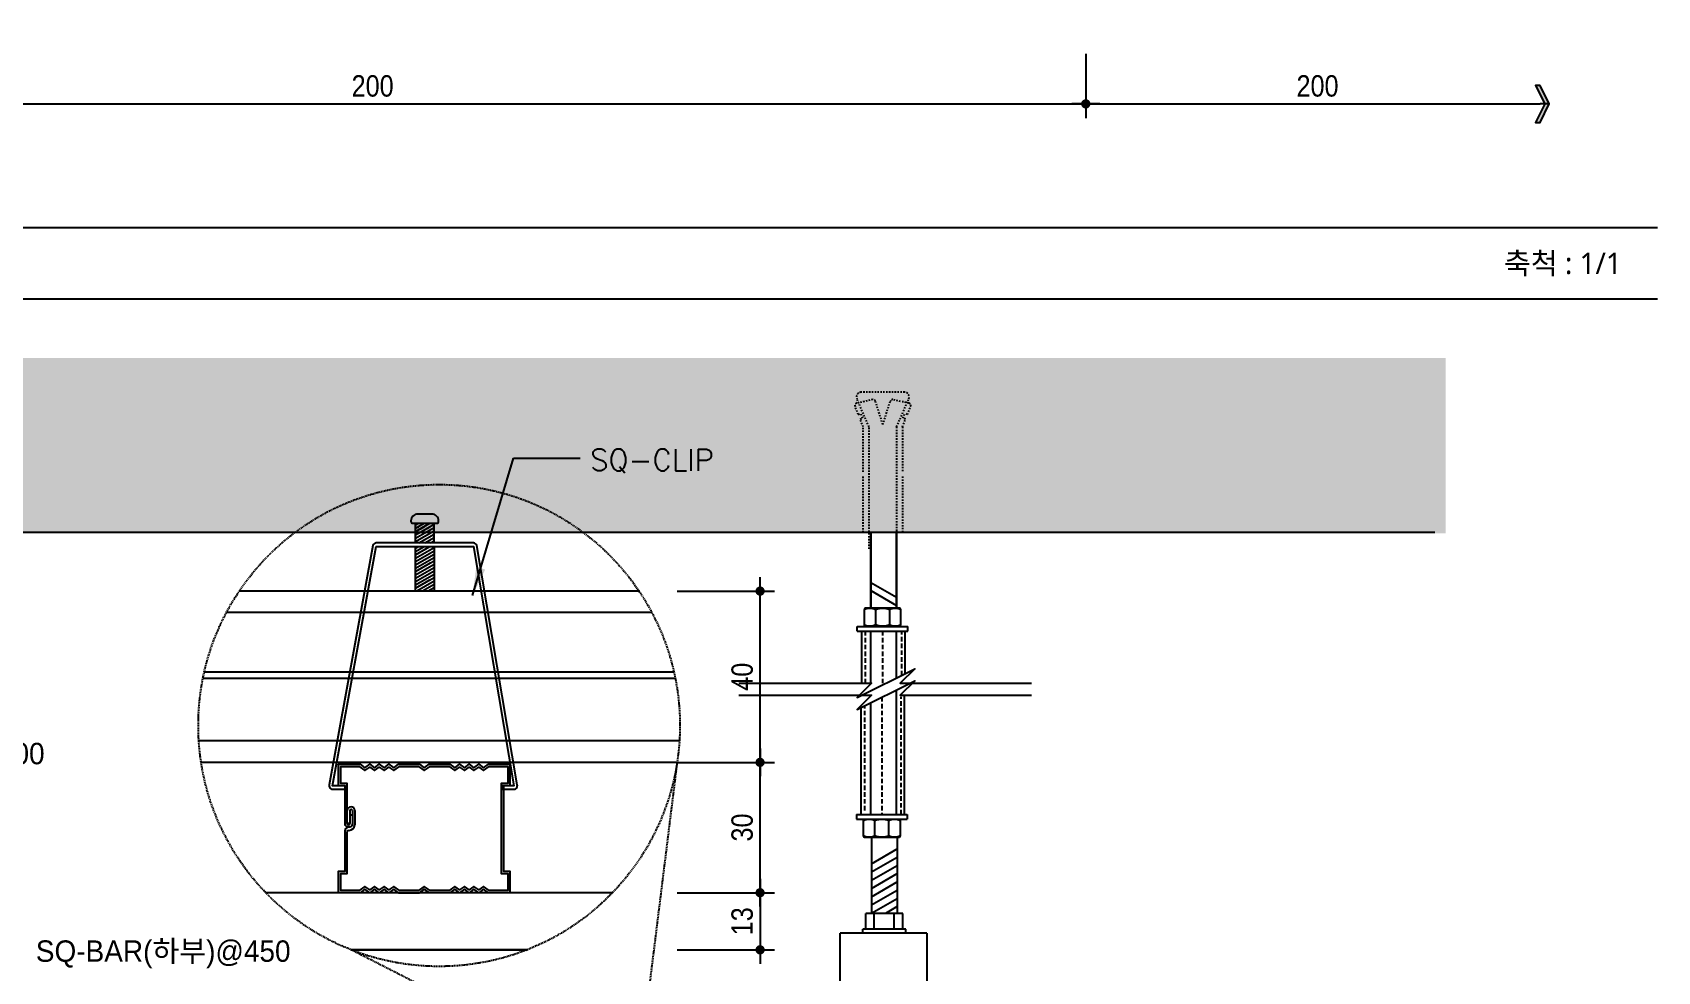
# Model space of a CAD drawing. Header units: millimetres. Extents: x 2352 to 12473, y 635 to 7997.
# Drawn here: x 10195 to 12473, y 3764 to 5080 of the extents above; entities that cross this region are included whole.
import ezdxf
from ezdxf.enums import TextEntityAlignment as Align

# ---------------------------------------------------------------- set-up
doc = ezdxf.new("R2010")
doc.units = ezdxf.units.MM
for name, pattern in [('A2', [8, 2, -2, 2, -2]), ('HID', [2.3, 1.5, -0.8]), ('HIDDEN', [9.525, 6.35, -3.175])]:
    doc.linetypes.add(name, pattern=pattern)
doc.layers.get('Defpoints').update_dxf_attribs({"color": 187})
for name, color, linetype in [('1', 1, 'Continuous'), ('A-ANO-TABL', 7, 'Continuous'), ('A-DIM', 7, 'Continuous'), ('A-DIM-1', 7, 'Continuous'), ('A-TEXT-NOTE', 7, 'Continuous'), ('A-TXT-M', 3, 'Continuous'), ('ANCHOR', 1, 'Continuous'), ('CARRING', 6, 'Continuous'), ('CEIL', 7, 'Continuous'), ('clip', 8, 'Continuous'), ('FUR', 4, 'Continuous'), ('HANGER', 9, 'Continuous'), ('HATCH', 8, 'Continuous'), ('SEC', 2, 'Continuous'), ('SYM', 7, 'Continuous'), ('TEXT', 4, 'Continuous'), ('WID', 4, 'Continuous')]:
    doc.layers.add(name, color=color, linetype=linetype)
doc.layers.add('A-ANNO-LEAD', color=4, linetype='Continuous', lineweight=18)
doc.layers.add('A-ANNO-TEXT1', color=7, linetype='Continuous', lineweight=18)
doc.styles.add('Gtx', font='malgun.ttf')
doc.styles.add('hsw', font='romans.shx', dxfattribs={"bigfont": 'whgtxt.shx'})
doc.styles.get("Standard").update_dxf_attribs({"font": 'arial.ttf'})
doc.styles.add('돋움', font='', dxfattribs={"width": 0.9})
doc.styles.get('돋움').set_extended_font_data('Dotum')
doc.dimstyles.new('dmp_dim_10', dxfattribs={"dimscale": 10, "dimtxt": 3, "dimasz": 1.3, "dimexe": 2, "dimexo": 3, "dimgap": 1, "dimtad": 1, "dimtoh": 1, "dimdec": 0, "dimzin": 9, "dimdsep": 46, "dimlunit": 6, "dimtxsty": '돋움', "dimblk": 'dot_1', "dimcen": 0, "dimclrt": 3, "dimadec": 0, "dimazin": 0, "dimtm": 1e-09, "dimtfac": 1, "dimtdec": 0, "dimtix": 1, "dimtmove": 2, "dimatfit": 3, "dimldrblk": 'dot_1', "dimfxl": 1, "dimtolj": 1, "dimtzin": 0, "dimarcsym": 2})
doc.dimstyles.new('dmp_dim_100', dxfattribs={"dimscale": 100, "dimtxt": 3, "dimasz": 1.3, "dimexe": 2, "dimexo": 3, "dimgap": 1, "dimtad": 1, "dimdec": 0, "dimzin": 9, "dimdsep": 46, "dimlunit": 6, "dimtxsty": '돋움', "dimblk": 'dot_1', "dimcen": 0, "dimclrt": 3, "dimadec": 0, "dimazin": 0, "dimtm": 1e-09, "dimtfac": 1, "dimtdec": 0, "dimtix": 1, "dimtmove": 2, "dimatfit": 3, "dimldrblk": 'dot_1', "dimfxl": 1, "dimtolj": 1, "dimtzin": 0, "dimarcsym": 2})
doc.dimstyles.get("Standard").update_dxf_attribs({"dimtxt": 0.18, "dimasz": 0.18, "dimexe": 0.18, "dimexo": 0.0625, "dimgap": 0.09, "dimtad": 0, "dimtih": 1, "dimtoh": 1, "dimdec": 4, "dimzin": 0, "dimdsep": 46, "dimtxsty": 'Standard', "dimcen": 0.09, "dimadec": 0, "dimazin": 0, "dimtfac": 1, "dimtdec": 4, "dimtofl": 0, "dimtmove": 0, "dimatfit": 3, "dimfxl": 1, "dimtolj": 1, "dimtzin": 0, "dimarcsym": 0})

# ---------------------------------------------------------------- blocks, each defined once
blk = doc.blocks.new('dot_1')
blk.add_line((-1.5, 0), (1.5, 0))
at = {"const_width": 0.5}
blk.add_lwpolyline([(-0.25, 0, 1), (0.25, 0, 1)], format="xyb", close=True, dxfattribs=at)
blk = doc.blocks.new('dot_2')
blk.add_hatch(color=256).paths.add_polyline_path([(-1, 2), (-1.5, 2), (-0.5, 0), (-1.5, -2), (-1, -2), (0, 0)])
blk.add_line((0, 0), (-1, 0))
blk.add_lwpolyline([(-1, 2), (-1.5, 2), (-0.5, 0), (-1.5, -2), (-1, -2), (0, 0)], close=True)
blk = doc.blocks.new('*D255')
at = {"layer": 'A-DIM-1', "color": 0, "lineweight": -2, "transparency": 16777216}
for p, q in [((11671.5, 5050.3, 0), (11671.5, 4960.3, 0)), ((11684.5, 4980.3, 0), (12308.5, 4980.3, 0))]:
    blk.add_line(p, q, dxfattribs=at)
at = {"layer": 'Defpoints', "color": 0, "transparency": 16777216}
for p in [(11671.5, 5080.3, 0), (12321.5, 5080.3), (12321.5, 4980.3, 0)]:
    blk.add_point(p, dxfattribs=at)
at = {"layer": 'A-DIM-1', "color": 0, "lineweight": -2, "transparency": 16777216, "xscale": 13, "yscale": 13, "zscale": 13}
blk.add_blockref('dot_2', (12321.5, 4980.3, 0), dxfattribs=at)
at = {"layer": 'A-DIM-1', "color": 0, "lineweight": -2, "transparency": 16777216, "xscale": 13, "yscale": 13, "zscale": 13, "rotation": 180}
blk.add_blockref('dot_1', (11671.5, 4980.3, 0), dxfattribs=at)
at = {"layer": 'A-DIM-1', "color": 3, "transparency": 16777216, "insert": (11996.5, 5005.3, 0), "char_height": 30, "attachment_point": 5, "style": '돋움'}
blk.add_mtext('\\A1;200', dxfattribs=at)
blk = doc.blocks.new('*D256')
at = {"layer": 'A-DIM', "color": 0, "lineweight": -2, "transparency": 16777216}
for p, q in [((9671.5, 5050.3, 0), (9671.5, 4960.3, 0)), ((11671.5, 5050.3, 0), (11671.5, 4960.3, 0)), ((9684.5, 4980.3, 0), (11658.5, 4980.3, 0))]:
    blk.add_line(p, q, dxfattribs=at)
at = {"layer": 'Defpoints', "color": 0, "transparency": 16777216}
for p in [(9671.5, 5080.3), (11671.5, 5080.3), (11671.5, 4980.3, 0)]:
    blk.add_point(p, dxfattribs=at)
at = {"layer": 'A-DIM', "color": 0, "lineweight": -2, "transparency": 16777216, "xscale": 13, "yscale": 13, "zscale": 13, "rotation": 180}
blk.add_blockref('dot_1', (9671.5, 4980.3, 0), dxfattribs=at)
at = {"layer": 'A-DIM', "color": 0, "lineweight": -2, "transparency": 16777216, "xscale": 13, "yscale": 13, "zscale": 13}
blk.add_blockref('dot_1', (11671.5, 4980.3, 0), dxfattribs=at)
at = {"layer": 'A-DIM', "color": 3, "transparency": 16777216, "insert": (10671.5, 5005.3, 0), "char_height": 30, "attachment_point": 5, "style": '돋움'}
blk.add_mtext('\\A1;200', dxfattribs=at)
blk = doc.blocks.new('*D193')
at = {"layer": 'A-DIM', "color": 0, "lineweight": -2, "transparency": 16777216}
for p, q in [((11098.5, 4057.5), (11234.8, 4057.5)), ((11214.8, 3887.8), (11214.8, 4044.5)), ((11098.5, 3874.8), (11234.8, 3874.8))]:
    blk.add_line(p, q, dxfattribs=at)
at = {"layer": 'Defpoints', "color": 0, "transparency": 16777216}
for p in [(11068.5, 4057.5), (11214.8, 4057.5), (11068.5, 3874.8)]:
    blk.add_point(p, dxfattribs=at)
at = {"layer": 'A-DIM', "color": 0, "lineweight": -2, "transparency": 16777216, "xscale": 13, "yscale": 13, "zscale": 13}
for p, rotation in [((11214.8, 4057.5), 90), ((11214.8, 3874.8), 270)]:
    blk.add_blockref('dot_1', p, dxfattribs=dict(at, rotation=rotation))
at = {"layer": 'A-DIM', "color": 3, "transparency": 16777216, "insert": (11189.8, 3966.2), "char_height": 30, "attachment_point": 5, "rotation": 90, "style": '돋움'}
blk.add_mtext('\\A1;30', dxfattribs=at)
blk = doc.blocks.new('*D194')
at = {"layer": 'A-DIM', "color": 0, "lineweight": -2, "transparency": 16777216}
for p, q in [((11220.7, 3874.8), (11234.8, 3874.8)), ((11214.8, 3861.8), (11214.8, 3807.8)), ((11098.5, 3794.8), (11234.8, 3794.8))]:
    blk.add_line(p, q, dxfattribs=at)
at = {"layer": 'Defpoints', "color": 0, "transparency": 16777216}
for p in [(11190.7, 3874.8), (11068.5, 3794.8), (11214.8, 3794.8)]:
    blk.add_point(p, dxfattribs=at)
at = {"layer": 'A-DIM', "color": 0, "lineweight": -2, "transparency": 16777216, "xscale": 13, "yscale": 13, "zscale": 13}
for p, rotation in [((11214.8, 3874.8), 90), ((11214.8, 3794.8), 270)]:
    blk.add_blockref('dot_1', p, dxfattribs=dict(at, rotation=rotation))
at = {"layer": 'A-DIM', "color": 3, "transparency": 16777216, "insert": (11189.8, 3834.8), "char_height": 30, "attachment_point": 5, "rotation": 90, "style": '돋움'}
blk.add_mtext('\\A1;13', dxfattribs=at)
blk = doc.blocks.new('*D195')
at = {"layer": 'A-DIM', "color": 0, "lineweight": -2, "transparency": 16777216}
for p, q in [((11098.5, 4297.5), (11234.8, 4297.5)), ((11214.8, 4070.5), (11214.8, 4284.5)), ((11098.5, 4057.5), (11234.8, 4057.5))]:
    blk.add_line(p, q, dxfattribs=at)
at = {"layer": 'Defpoints', "color": 0, "transparency": 16777216}
for p in [(11068.5, 4297.5), (11214.8, 4297.5), (11068.5, 4057.5)]:
    blk.add_point(p, dxfattribs=at)
at = {"layer": 'A-DIM', "color": 0, "lineweight": -2, "transparency": 16777216, "xscale": 13, "yscale": 13, "zscale": 13}
for p, rotation in [((11214.8, 4297.5), 90), ((11214.8, 4057.5), 270)]:
    blk.add_blockref('dot_1', p, dxfattribs=dict(at, rotation=rotation))
at = {"layer": 'A-DIM', "color": 3, "transparency": 16777216, "insert": (11189.8, 4177.5), "char_height": 30, "attachment_point": 5, "rotation": 90, "style": '돋움'}
blk.add_mtext('\\A1;40', dxfattribs=at)

msp = doc.modelspace()

# ---------------------------------------------------------------- hatches: boundary and pattern name
h = msp.add_hatch()
h.set_pattern_fill('AR-CONC', color=8, scale=15, style=0)
h.set_pattern_definition([(50, (3232.36, -4097.77), (107.589, -9.4128), [11.25, -123.75]), (355, (3232.36, -4097.77), (-20.8127, 112.8288), [9, -99]), (100.4514, (3241.33, -4098.55), (86.7763, 103.416), [9.561, -105.1713]), (46.1842, (3232.36, -4067.77), (160.0862, -24.8279), [16.875, -185.625]), (96.6356, (3245.7, -4069.84), (140.1993, 146.1178), [14.3416, -157.757]), (351.1842, (3232.36, -4067.77), (140.1993, 146.1178), [13.5, -148.5]), (21, (3247.36, -4075.27), (89.53606, -60.39283), [11.25, -123.75]), (326, (3247.36, -4075.27), (36.4973, 108.7725), [9, -99]), (71.4514, (3254.83, -4080.3), (126.03336, 48.3797), [9.561, -105.1713]), (37.5, (3232.364, -4097.77), (1.82398, 49.93408), [0, -97.8, 0, -100.5, 0, -99.375]), (7.5, (3232.364, -4097.77), (39.46043, 59.16176), [0, -57.3, 0, -95.55, 0, -37.875]), (327.5, (3198.914, -4097.77), (80.07337, -3.38323), [0, -37.5, 0, -117, 0, -155.25]), (317.5, (3183.914, -4097.77), (87.47793, 15.01575), [0, -48.75, 0, -77.7, 0, -110.25])])
h.paths.add_polyline_path([(12176.12, 4378.56), (12176.12, 4624.24), (9198.98, 4624.24), (9198.98, 4378.56)])
at = {"layer": 'HATCH'}
h = msp.add_hatch(dxfattribs=at)
h.set_pattern_fill('ANSI31', color=256, scale=80, angle=345, style=0)
h.set_pattern_definition([(30, (10387.571, 2562.471), (-5, 8.660254), [])])
h.paths.add_polyline_path([(11370.98, 3845.88), (11383.21, 3845.88), (11406.98, 3858.52), (11406.98, 3931), (11370.98, 3911.86)])

# ---------------------------------------------------------------- linework, layer by layer
msp.add_line((5443.22, 4707.13), (12473.22, 4707.13))
at = {"layer": '1', "linetype": 'A2'}
for p, q in [((11372.74, 4565.8), (11350.26, 4560.8)), ((11367.55, 4527.67), (11350.46, 4567.1)), ((11367.55, 4527.67), (11350.46, 4567.1)), ((11417.48, 4576.13), (11356.39, 4576.13)), ((11386.94, 4530.9), (11376.52, 4563.63)), ((11386.94, 4530.9), (11376.52, 4563.63)), ((11386.94, 4530.9), (11397.35, 4563.63)), ((11386.94, 4530.9), (11397.35, 4563.63)), ((11423.61, 4560.8), (11401.13, 4565.8)), ((11406.32, 4527.67), (11423.41, 4567.1)), ((11406.32, 4527.67), (11423.41, 4567.1)), ((11352.48, 4545.16), (11347.96, 4556.45)), ((11352.48, 4545.16), (11356.01, 4546.47)), ((11355.15, 4538.47), (11358.68, 4539.89)), ((11359.47, 4527.67), (11355.15, 4538.47)), ((11359.47, 4527.67), (11355.15, 4538.47)), ((11358.68, 4539.89), (11356.01, 4546.47)), ((11414.4, 4527.67), (11418.72, 4538.47)), ((11414.4, 4527.67), (11418.72, 4538.47)), ((11415.19, 4539.89), (11417.87, 4546.47)), ((11418.72, 4538.47), (11415.19, 4539.89)), ((11421.39, 4545.16), (11417.87, 4546.47)), ((11421.39, 4545.16), (11425.91, 4556.45)), ((11359.47, 4464.54), (11359.47, 4527.67)), ((11367.55, 4356.63), (11367.55, 4527.67)), ((11406.32, 4527.67), (11406.32, 4356.63)), ((11414.4, 4527.67), (11414.4, 4464.54)), ((11359.47, 4379.89), (11359.47, 4458.08)), ((11414.4, 4458.08), (11414.4, 4379.89))]:
    msp.add_line(p, q, dxfattribs=at)
for centre, radius, start, end in [((11350.96, 4557.65), 3.23, 102.52881, 201.80141), ((11356.39, 4569.67), 6.46, 90, 203.42869), ((11373.45, 4562.65), 3.23, 17.65012, 102.52881), ((11400.43, 4562.65), 3.23, 77.47119, 162.34988), ((11417.48, 4569.67), 6.46, 336.57131, 90), ((11422.91, 4557.65), 3.23, 338.19859, 77.47119)]:
    msp.add_arc(centre, radius, start, end, dxfattribs=at)
at = {"layer": 'A-ANO-TABL'}
msp.add_line((5443.22, 4807.13), (12473.22, 4807.13), dxfattribs=at)
at = {"layer": 'ANCHOR'}
for p, q in [((11448.74, 3818.18), (11326.99, 3818.18)), ((11326.99, 3218.17), (11326.99, 3818.18)), ((11435.89, 3818.18), (11339.84, 3818.18)), ((11448.74, 3818.18), (11448.74, 3218.17))]:
    msp.add_line(p, q, dxfattribs=at)
at = {"layer": 'CARRING'}
for points in [[(11045, 4297.47), (10484.44, 4297.47)], [(11098.38, 4057.47), (10431.05, 4057.47)]]:
    msp.add_lwpolyline(points, dxfattribs=at)
at = {"layer": 'CARRING', "color": 8}
for points in [[(11062.97, 4267.47), (10466.46, 4267.47)], [(11095.91, 4174.92), (10433.53, 4174.92)], [(11093.99, 4183.94), (10435.45, 4183.94)], [(11101.67, 4087.47), (10427.77, 4087.47)]]:
    msp.add_lwpolyline(points, dxfattribs=at)
at = {"layer": 'CEIL'}
msp.add_line((9215.86, 4379.89), (12161.15, 4379.89), dxfattribs=at)
at = {"layer": 'clip', "color": 1}
for p, q in [((10731.71, 4380.97), (10751.84, 4392.6)), ((10731.71, 4369.73), (10731.71, 4392.6)), ((10731.71, 4385.64), (10743.76, 4392.6)), ((10731.71, 4390.31), (10735.67, 4392.6)), ((10731.71, 4376.3), (10757.58, 4391.24)), ((10731.71, 4376.17), (10751.84, 4387.8)), ((10731.71, 4364.93), (10731.71, 4387.8)), ((10731.71, 4380.84), (10743.76, 4387.8)), ((10731.71, 4385.51), (10735.67, 4387.8)), ((10731.71, 4371.64), (10757.58, 4386.57)), ((10731.71, 4371.5), (10757.58, 4386.44)), ((10731.71, 4366.84), (10757.58, 4381.77)), ((10736.49, 4369.73), (10757.58, 4381.91)), ((10736.49, 4364.93), (10757.58, 4377.11)), ((10744.58, 4369.73), (10757.58, 4377.24)), ((10757.58, 4369.73), (10757.58, 4392.6)), ((10757.58, 4364.93), (10757.58, 4387.8)), ((10731.71, 4348.51), (10751.84, 4360.13)), ((10731.71, 4353.17), (10743.76, 4360.13)), ((10731.71, 4357.84), (10735.67, 4360.13)), ((10731.71, 4343.84), (10757.58, 4358.78)), ((10731.71, 4339.17), (10757.58, 4354.11)), ((10744.58, 4364.93), (10757.58, 4372.44)), ((10752.66, 4369.73), (10757.58, 4372.57)), ((10752.66, 4364.93), (10757.58, 4367.77)), ((10731.71, 4334.5), (10757.58, 4349.44)), ((10731.71, 4325.17), (10752.66, 4337.26)), ((10731.71, 4329.83), (10744.58, 4337.26)), ((10731.71, 4320.5), (10757.58, 4335.44)), ((10731.71, 4315.83), (10757.58, 4330.77)), ((10736.49, 4337.26), (10757.58, 4349.44)), ((10744.58, 4337.26), (10757.58, 4344.77)), ((10752.66, 4337.26), (10757.58, 4340.1)), ((10731.71, 4311.16), (10757.58, 4326.1)), ((10731.71, 4306.49), (10757.58, 4321.43)), ((10731.71, 4301.83), (10757.58, 4316.76)), ((10731.71, 4301.83), (10751.84, 4313.45)), ((10731.71, 4306.49), (10743.76, 4313.45)), ((10731.71, 4311.16), (10735.67, 4313.45)), ((10733.33, 4298.09), (10757.58, 4312.1)), ((10741.41, 4298.09), (10757.58, 4307.43)), ((10749.5, 4298.09), (10757.58, 4302.76))]:
    msp.add_line(p, q, dxfattribs=at)
msp.add_lwpolyline([(10764.05, 4395), (10764.05, 4395.93, 0.4142136), (10754.45, 4405.53), (10734.84, 4405.53, 0.4142136), (10725.24, 4395.93), (10725.24, 4395, 0.4142136), (10727.64, 4392.6), (10761.65, 4392.6, 0.4142136)], format="xyb", close=True, dxfattribs=at)
at = {"layer": 'clip', "color": 2}
msp.add_lwpolyline([(10852.07, 4020.04), (10869.62, 4020.04, 0.5023969), (10874.22, 4026.22), (10817.38, 4361.51, 0.3312062), (10812.78, 4364.93), (10676.51, 4364.93, 0.3312062), (10671.92, 4361.51), (10610.69, 4026.22, 0.5023969), (10615.29, 4020.04), (10632.84, 4020.04), (10632.84, 4024.84), (10615.29, 4024.84), (10676.51, 4360.13), (10812.78, 4360.13), (10869.62, 4024.84), (10852.07, 4024.84)], format="xyb", close=True, dxfattribs=at)
at = {"layer": 'clip', "color": 1}
msp.add_lwpolyline([(10731.71, 4298.09), (10731.71, 4360.13), (10757.58, 4360.13), (10757.58, 4297.38)], dxfattribs=at)
at = {"layer": 'FUR'}
for p, q in [((11376.86, 4271.48), (11376.86, 4250.15)), ((11396.25, 4271.48), (11396.25, 4250.15)), ((11351.01, 4247.89), (11422.09, 4247.89)), ((11351.01, 4241.43), (11351.01, 4247.89)), ((11351.01, 4241.43), (11422.09, 4241.43)), ((11422.09, 4241.43), (11422.09, 4247.89)), ((11422.09, 4241.43), (11422.09, 4247.89)), ((11350.02, 3984.51), (11421.1, 3984.51)), ((11350.02, 3984.51), (11350.02, 3978.05)), ((11350.02, 3978.05), (11421.1, 3978.05)), ((11375.87, 3954.46), (11375.87, 3975.78)), ((11395.26, 3954.46), (11395.26, 3975.78)), ((11421.1, 3984.51), (11421.1, 3978.05)), ((11414.99, 3845.88), (11362.98, 3845.88)), ((11362.98, 3823.88), (11362.98, 3845.88)), ((11374.98, 3823.88), (11374.98, 3845.88)), ((11402.98, 3823.88), (11402.98, 3845.88)), ((11414.99, 3823.88), (11414.99, 3845.88)), ((11358.98, 3817.88), (11358.98, 3823.88)), ((11418.99, 3817.88), (11418.99, 3823.88))]:
    msp.add_line(p, q, dxfattribs=at)
for points in [[(11412.4, 4250.15), (11412.4, 4271.48), (11410.79, 4273.74), (11362.32, 4273.74), (11360.71, 4271.48), (11360.71, 4250.15), (11362.32, 4247.89), (11410.79, 4247.89)], [(11411.41, 3975.78), (11411.41, 3954.46), (11409.79, 3952.2), (11361.33, 3952.2), (11359.72, 3954.46), (11359.72, 3975.78), (11361.33, 3978.05), (11409.79, 3978.05)]]:
    msp.add_lwpolyline(points, close=True, dxfattribs=at)
for points in [[(11412.4, 4271.48, 0.218444), (11396.25, 4271.48, 0.1820367), (11376.86, 4271.48, 0.218444), (11360.71, 4271.48)], [(11412.4, 4250.15, -0.218444), (11396.25, 4250.15, -0.1820367), (11376.86, 4250.15, -0.218444), (11360.71, 4250.15)], [(11411.41, 3975.78, 0.218444), (11395.26, 3975.78, 0.1820367), (11375.87, 3975.78, 0.218444), (11359.72, 3975.78)], [(11411.41, 3954.46, -0.218444), (11395.26, 3954.46, -0.1820367), (11375.87, 3954.46, -0.218444), (11359.72, 3954.46)]]:
    msp.add_lwpolyline(points, format="xyb", dxfattribs=at)
msp.add_lwpolyline([(11418.99, 3823.88), (11358.98, 3823.88)], dxfattribs=at)
at = {"layer": 'HANGER'}
for p, q in [((11369.97, 4273.74), (11369.97, 4379.89)), ((11369.97, 4379.25), (11369.97, 4273.74)), ((11405.97, 4273.74), (11405.97, 4379.89)), ((11405.97, 4379.25), (11405.97, 4273.74)), ((11369.97, 4168.39), (11369.97, 4241.43)), ((11405.97, 4175.76), (11405.97, 4241.43)), ((11405.97, 3984.51), (11405.97, 4159.14)), ((11369.97, 3984.51), (11369.97, 4141.14)), ((11370.98, 3952.2), (11370.98, 3845.88)), ((11406.98, 3952.2), (11406.98, 3845.88))]:
    msp.add_line(p, q, dxfattribs=at)
at = {"layer": 'HATCH'}
for p, q in [((11369.97, 4309.68), (11405.97, 4288.9)), ((11369.97, 4309.68), (11405.97, 4288.9)), ((11369.97, 4298.14), (11405.97, 4277.35)), ((11370.98, 3915.44), (11406.98, 3936.23)), ((11406.98, 3855.4), (11390.49, 3845.88))]:
    msp.add_line(p, q, dxfattribs=at)
at = {"layer": 'SEC'}
for p, q in [((10639.44, 3989.91), (10639.44, 3971.91)), ((10643.04, 3989.91), (10643.04, 3971.91)), ((10646.64, 3989.91), (10646.64, 3969.77)), ((10639.44, 3971.91), (10635.84, 3971.91)), ((10639.44, 3983.91), (10639.44, 3971.91)), ((10639.44, 3983.91), (10643.04, 3983.91)), ((10643.04, 3983.91), (10643.04, 3971.91))]:
    msp.add_line(p, q, dxfattribs=at)
for points in [[(10632.84, 3971.31), (10632.84, 4024.84), (10623.84, 4024.84), (10623.84, 4054.84), (10653.84, 4054.84), (10660.59, 4050.04), (10667.34, 4054.84), (10674.09, 4050.04), (10680.84, 4054.84), (10687.59, 4050.04), (10694.34, 4054.84), (10701.09, 4050.04), (10707.84, 4054.84), (10737.09, 4054.84), (10743.84, 4050.04), (10750.59, 4054.84), (10779.84, 4054.84), (10786.59, 4050.04), (10793.34, 4054.84), (10800.09, 4050.04), (10806.84, 4054.84), (10813.59, 4050.04), (10820.34, 4054.84), (10827.09, 4050.04), (10833.84, 4054.84), (10863.84, 4054.84), (10863.84, 4024.84), (10854.84, 4024.84), (10854.84, 3904.84), (10863.84, 3904.84), (10863.84, 3874.84), (10833.84, 3874.84), (10827.09, 3879.64), (10820.34, 3874.84), (10813.59, 3879.64), (10806.84, 3874.84), (10800.09, 3879.64), (10793.34, 3874.84), (10786.59, 3879.64), (10779.84, 3874.84), (10750.59, 3874.84), (10743.84, 3879.64), (10750.59, 3874.84)], [(10635.84, 3971.91), (10635.84, 4027.84), (10626.84, 4027.84), (10626.84, 4051.84), (10652.7, 4051.84), (10660.59, 4046.03), (10667.34, 4050.83), (10674.09, 4046.03), (10680.84, 4050.83), (10687.59, 4046.03), (10694.34, 4050.83), (10701.09, 4046.03), (10708.98, 4051.84), (10735.67, 4051.84), (10743.84, 4046.03), (10752.02, 4051.84), (10778.7, 4051.84), (10786.59, 4046.03), (10793.34, 4050.83), (10800.09, 4046.03), (10806.84, 4050.83), (10813.59, 4046.03), (10820.34, 4050.83), (10827.09, 4046.03), (10834.98, 4051.84), (10860.84, 4051.84), (10860.84, 4027.84), (10851.84, 4027.84), (10851.84, 3901.84), (10860.84, 3901.84), (10860.84, 3877.84), (10834.98, 3877.84), (10827.09, 3883.65), (10820.34, 3878.85), (10813.59, 3883.65), (10806.84, 3878.85), (10800.09, 3883.65), (10793.34, 3878.85), (10786.59, 3883.65), (10778.7, 3877.84), (10752.02, 3877.84), (10743.84, 3883.65), (10735.67, 3877.84), (10708.98, 3877.84), (10701.09, 3883.65), (10694.34, 3878.85), (10687.59, 3883.65), (10680.84, 3878.85), (10674.09, 3883.65), (10667.34, 3878.85), (10660.59, 3883.65), (10652.7, 3877.84), (10626.84, 3877.84), (10626.84, 3901.84), (10635.84, 3901.84), (10635.84, 3960.32)], [(10707.84, 3874.84), (10737.09, 3874.84), (10743.84, 3879.64), (10737.09, 3874.84), (10707.84, 3874.84), (10701.09, 3879.64), (10694.34, 3874.84), (10687.59, 3879.64), (10680.84, 3874.84), (10674.09, 3879.64), (10667.34, 3874.84), (10660.59, 3879.64), (10653.84, 3874.84), (10623.84, 3874.84), (10623.84, 3904.84), (10632.84, 3904.84), (10632.84, 3962.29)]]:
    msp.add_lwpolyline(points, dxfattribs=at)
msp.add_lwpolyline([(10643.04, 3971.91, -1.0605521), (10632.84, 3971.91)], format="xyb", dxfattribs=at)
for centre, radius, start, end in [((10641.24, 3989.91), 5.4, 0, 180), ((10641.24, 3989.91), 1.8, 0, 180), ((10637.61, 3961.83), 4.79, 98.52124, 185.54347), ((10637.64, 3971.91), 1.8, 180, 0), ((10638.18, 3970.72), 8.52, 269.75995, 353.58041), ((10639.04, 3958.77), 3.55, 104.58443, 154.1568)]:
    msp.add_arc(centre, radius, start, end, dxfattribs=at)
at = {"layer": 'SYM', "linetype": 'HID'}
for p, q in [((11098.38, 4057.47), (11014.7, 3383.92)), ((11326.99, 3445.31), (10641.47, 3794.84))]:
    msp.add_line(p, q, dxfattribs=at)
at = {"layer": 'SYM'}
for points in [[(11184.78, 4168.39), (11371.05, 4168.39), (11350.86, 4148.2), (11431.63, 4188.58), (11411.43, 4168.39), (11595.56, 4168.39)], [(11184.78, 4151.77), (11371.05, 4151.77), (11350.86, 4131.58), (11431.63, 4171.97), (11411.43, 4151.77), (11595.56, 4151.77)]]:
    msp.add_lwpolyline(points, dxfattribs=at)
at = {"layer": 'SYM', "linetype": 'HID'}
msp.add_circle((10764.72, 4109.19), 337.65, dxfattribs=at)
at = {"layer": 'TEXT'}
for p, q in [((11357.69, 4168.39), (11357.69, 4241.43)), ((11418.26, 4181.9), (11418.26, 4241.43)), ((11417.27, 3984.51), (11417.27, 4151.77)), ((11356.69, 3984.51), (11356.69, 4134.5))]:
    msp.add_line(p, q, dxfattribs=at)
at = {"layer": 'TEXT', "color": 5, "linetype": 'HIDDEN'}
for p, q in [((11362.53, 4168.39), (11362.53, 4241.43)), ((11386.55, 4241.43), (11386.55, 4166.05)), ((11413.42, 4179.48), (11413.42, 4241.43)), ((11385.56, 4148.93), (11385.56, 3984.51)), ((11412.43, 3984.51), (11412.43, 4149.35)), ((11361.54, 3990.19), (11361.54, 4136.92))]:
    msp.add_line(p, q, dxfattribs=at)
at = {"layer": 'WID', "color": 4}
for points in [[(11007.8, 3874.84), (10521.64, 3874.84)], [(10641.47, 3794.84), (10887.96, 3794.84)], [(10887.96, 3794.84), (10641.47, 3794.84)]]:
    msp.add_lwpolyline(points, dxfattribs=at)

# ---------------------------------------------------------------- texts
at = {"layer": 'A-ANNO-TEXT1', "style": 'hsw'}
msp.add_text('SQ-CLIP', height=30, dxfattribs=at).set_placement((10976.44, 4466.29))
at = {"layer": 'A-TEXT-NOTE', "style": 'Gtx'}
msp.add_text('축척 : 1/1', height=30, dxfattribs=at).set_placement((12423.22, 4741.92), align=Align.RIGHT)
at = {"layer": 'A-TXT-M', "color": 3, "linetype": 'Continuous', "ltscale": 0.8, "style": '돋움'}
for s, p in [('내풍압용 BOLT@900', (9842.22, 4054.86)), ('SQ-BAR(하부)@450', (10199.19, 3778.01))]:
    msp.add_text(s, height=30, rotation=360, dxfattribs=at).set_placement(p)

# ---------------------------------------------------------------- dimensions: what is measured, and where the dimension line sits
at = {"layer": 'A-DIM'}
dim = msp.add_linear_dim(base=(11671.52, 4980.32, 0), p1=(9671.52, 5080.32), p2=(11671.52, 5080.32), dimstyle='dmp_dim_10', override={"dimlfac": 0.1}, dxfattribs=at)
dim.commit()
dim.dimension.update_dxf_attribs({"geometry": '*D256', "text_midpoint": (10671.52, 5005.34, 0)})
for base, p1, p2, text, picture, middle in [((11214.83, 4297.47), (11068.47, 4057.47), (11068.47, 4297.47), '40', '*D195', (11189.81, 4177.47)), ((11214.83, 4057.47), (11068.47, 3874.84), (11068.47, 4057.47), '30', '*D193', (11189.81, 3966.15)), ((11214.83, 3794.84), (11190.71, 3874.84), (11068.47, 3794.84), '13', '*D194', (11189.81, 3834.84))]:
    dim = msp.add_linear_dim(base=base, p1=p1, p2=p2, angle=90, text=text, dimstyle='dmp_dim_10', dxfattribs=at)
    dim.commit()
    dim.dimension.update_dxf_attribs({"geometry": picture, "text_midpoint": middle})
at = {"layer": 'A-DIM-1'}
dim = msp.add_linear_dim(base=(12321.52, 4980.32, 0), p1=(11671.52, 5080.32, 0), p2=(12321.52, 5080.32), text='200', dimstyle='dmp_dim_100', override={"dimscale": 10, "dimblk1": 'dot_1', "dimblk2": 'dot_2', "dimsah": 1, "dimse2": 1}, dxfattribs=at)
dim.commit()
dim.dimension.update_dxf_attribs({"geometry": '*D255', "text_midpoint": (11996.52, 5005.34, 0)})

# ---------------------------------------------------------------- leaders
at = {"layer": 'A-ANNO-LEAD'}
msp.add_leader([(10811.63, 4291.31), (10869.2, 4483.66), (10962.73, 4483.66)], dimstyle='Standard', override={"dimscale": 5, "dimasz": 8, "dimzin": 8, "dimtix": 1, "dimtofl": 1}, dxfattribs=at)

doc.saveas('drawing.dxf')
